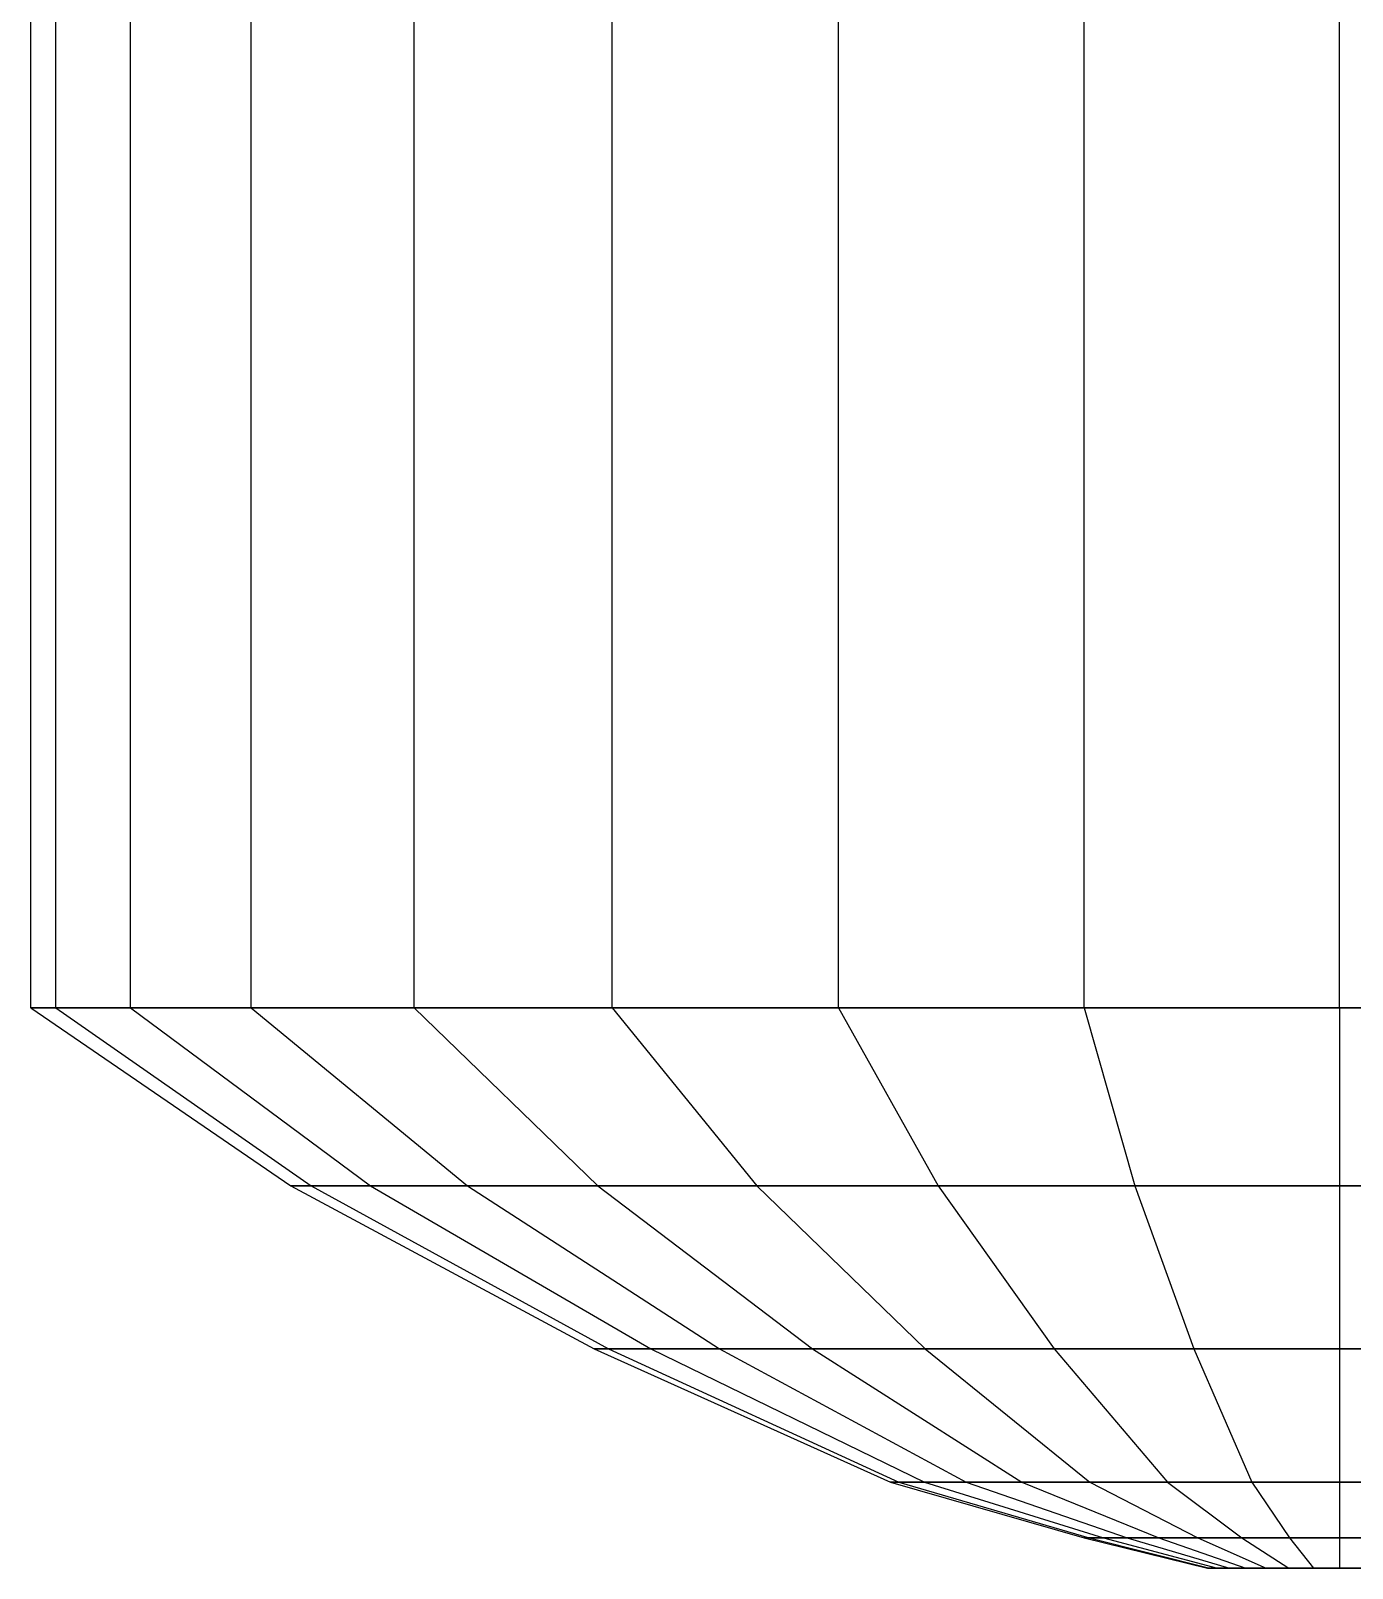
# Model space of a CAD drawing. Extents: x -13.9 to 0.5, y -16.8 to 31.2.
# Drawn here: x -12.9603 to -12.8579, y -13.9599 to -13.8407 of the extents above; entities that cross this region are included whole.
import ezdxf

# ---------------------------------------------------------------- set-up
doc = ezdxf.new("R2010")
doc.units = 0
doc.header["$MEASUREMENT"] = 0
doc.layers.get('0').update_dxf_attribs({"linetype": 'CONTINUOUS'})

msp = doc.modelspace()

# ---------------------------------------------------------------- linework, layer by layer
at = {"extrusion": (1, 0, -1.83697e-16)}
for p, q in [((-12.96033, -13.91648, 6.06541), (-12.96033, -13.48311, 6.06541)), ((-12.96033, -13.91648, 4.45624), (-12.96033, -13.48311, 4.45624)), ((-12.96033, -13.91648, 2.90741), (-12.96033, -13.48311, 2.90741)), ((-12.95839, -13.91648, 6.03037), (-12.95839, -13.48311, 6.03037)), ((-12.95839, -13.91648, 6.10046), (-12.95839, -13.48311, 6.10046)), ((-12.95839, -13.91648, 4.49129), (-12.95839, -13.48311, 4.49129)), ((-12.95839, -13.91648, 4.42119), (-12.95839, -13.48311, 4.42119)), ((-12.95839, -13.91648, 2.94246), (-12.95839, -13.48311, 2.94246)), ((-12.95839, -13.91648, 2.87237), (-12.95839, -13.48311, 2.87237)), ((-12.95261, -13.91648, 5.99667), (-12.95261, -13.48311, 5.99667)), ((-12.95261, -13.91648, 6.13416), (-12.95261, -13.48311, 6.13416)), ((-12.95261, -13.91648, 4.38749), (-12.95261, -13.48311, 4.38749)), ((-12.95261, -13.91648, 4.52499), (-12.95261, -13.48311, 4.52499)), ((-12.95261, -13.91648, 2.97616), (-12.95261, -13.48311, 2.97616)), ((-12.95261, -13.91648, 2.83867), (-12.95261, -13.48311, 2.83867)), ((-12.94324, -13.91648, 5.96561), (-12.94324, -13.48311, 5.96561)), ((-12.94324, -13.91648, 6.16522), (-12.94324, -13.48311, 6.16522)), ((-12.94324, -13.91648, 4.35644), (-12.94324, -13.48311, 4.35644)), ((-12.94324, -13.91648, 4.55605), (-12.94324, -13.48311, 4.55605)), ((-12.94324, -13.91648, 3.00722), (-12.94324, -13.48311, 3.00722)), ((-12.94324, -13.91648, 2.80761), (-12.94324, -13.48311, 2.80761)), ((-12.93063, -13.91648, 5.93839), (-12.93063, -13.48311, 5.93839)), ((-12.93063, -13.91648, 6.19244), (-12.93063, -13.48311, 6.19244)), ((-12.93063, -13.91648, 4.32921), (-12.93063, -13.48311, 4.32921)), ((-12.93063, -13.91648, 4.58327), (-12.93063, -13.48311, 4.58327)), ((-12.93063, -13.91648, 2.78038), (-12.93063, -13.48311, 2.78038)), ((-12.93063, -13.91648, 3.03444), (-12.93063, -13.48311, 3.03444)), ((-12.91526, -13.91648, 5.91604), (-12.91526, -13.48311, 5.91605)), ((-12.91526, -13.91648, 6.21478), (-12.91526, -13.48311, 6.21478)), ((-12.91526, -13.91648, 4.30687), (-12.91526, -13.48311, 4.30687)), ((-12.91526, -13.91648, 4.60561), (-12.91526, -13.48311, 4.60561)), ((-12.91526, -13.91648, 2.75804), (-12.91526, -13.48311, 2.75804)), ((-12.91526, -13.91648, 3.05678), (-12.91526, -13.48311, 3.05678)), ((-12.89772, -13.91648, 5.89944), (-12.89772, -13.48311, 5.89944)), ((-12.89772, -13.91648, 6.23138), (-12.89772, -13.48311, 6.23138)), ((-12.89772, -13.91648, 4.29027), (-12.89772, -13.48311, 4.29027)), ((-12.89772, -13.91648, 4.62221), (-12.89772, -13.48311, 4.62221)), ((-12.89772, -13.91648, 2.74144), (-12.89772, -13.48311, 2.74144)), ((-12.89772, -13.91648, 3.07338), (-12.89772, -13.48311, 3.07338)), ((-12.8787, -13.91648, 6.24161), (-12.8787, -13.48311, 6.24161)), ((-12.8787, -13.91648, 5.88922), (-12.8787, -13.48311, 5.88922)), ((-12.8787, -13.91648, 4.63243), (-12.8787, -13.48311, 4.63243)), ((-12.8787, -13.91648, 4.28005), (-12.8787, -13.48311, 4.28005)), ((-12.8787, -13.91648, 3.08361), (-12.8787, -13.48311, 3.0836)), ((-12.8787, -13.91648, 2.73122), (-12.8787, -13.48311, 2.73122)), ((-12.85891, -13.91648, 6.24506), (-12.85891, -13.48311, 6.24506)), ((-12.85891, -13.91648, 5.88577), (-12.85891, -13.48311, 5.88577)), ((-12.85891, -13.91648, 4.63588), (-12.85891, -13.48311, 4.63588)), ((-12.85891, -13.91648, 4.2766), (-12.85891, -13.48311, 4.2766)), ((-12.85891, -13.91648, 3.08706), (-12.85891, -13.48311, 3.08706)), ((-12.85891, -13.91648, 2.72777), (-12.85891, -13.48311, 2.72777)), ((-12.95839, -13.91648, 6.10046), (-12.96033, -13.91648, 6.06541)), ((-12.96033, -13.91648, 6.06541), (-12.95839, -13.91648, 6.03037)), ((-12.96033, -13.91648, 6.06541), (-12.94018, -13.93027, 6.06541)), ((-12.95839, -13.91648, 4.49129), (-12.96033, -13.91648, 4.45624)), ((-12.96033, -13.91648, 4.45624), (-12.95839, -13.91648, 4.42119)), ((-12.96033, -13.91648, 4.45624), (-12.94018, -13.93027, 4.45624)), ((-12.95839, -13.91648, 2.94246), (-12.96033, -13.91648, 2.90741)), ((-12.96033, -13.91648, 2.90741), (-12.95839, -13.91648, 2.87237)), ((-12.96033, -13.91648, 2.90741), (-12.94018, -13.93027, 2.90741)), ((-12.95261, -13.91648, 6.13416), (-12.95839, -13.91648, 6.10046)), ((-12.95839, -13.91648, 6.03037), (-12.95261, -13.91648, 5.99667)), ((-12.95839, -13.91648, 6.10046), (-12.93861, -13.93027, 6.0935)), ((-12.95839, -13.91648, 6.03037), (-12.93861, -13.93027, 6.03733)), ((-12.95261, -13.91648, 4.52499), (-12.95839, -13.91648, 4.49129)), ((-12.95839, -13.91648, 4.42119), (-12.95261, -13.91648, 4.38749)), ((-12.95839, -13.91648, 4.49129), (-12.93861, -13.93027, 4.48432)), ((-12.95839, -13.91648, 4.42119), (-12.93861, -13.93027, 4.42816)), ((-12.95261, -13.91648, 2.97616), (-12.95839, -13.91648, 2.94246)), ((-12.95839, -13.91648, 2.87237), (-12.95261, -13.91648, 2.83867)), ((-12.95839, -13.91648, 2.94246), (-12.93861, -13.93027, 2.93549)), ((-12.95839, -13.91648, 2.87237), (-12.93861, -13.93027, 2.87933)), ((-12.94324, -13.91648, 6.16522), (-12.95261, -13.91648, 6.13416)), ((-12.95261, -13.91648, 5.99667), (-12.94324, -13.91648, 5.96561)), ((-12.95261, -13.91648, 6.13416), (-12.93399, -13.93027, 6.1205)), ((-12.95261, -13.91648, 5.99667), (-12.93399, -13.93027, 6.01033)), ((-12.94324, -13.91648, 4.55605), (-12.95261, -13.91648, 4.52499)), ((-12.95261, -13.91648, 4.38749), (-12.94324, -13.91648, 4.35644)), ((-12.95261, -13.91648, 4.52499), (-12.93399, -13.93027, 4.51132)), ((-12.95261, -13.91648, 4.38749), (-12.93399, -13.93027, 4.40116)), ((-12.94324, -13.91648, 3.00722), (-12.95261, -13.91648, 2.97616)), ((-12.95261, -13.91648, 2.83867), (-12.94324, -13.91648, 2.80761)), ((-12.95261, -13.91648, 2.97616), (-12.93399, -13.93027, 2.9625)), ((-12.95261, -13.91648, 2.83867), (-12.93399, -13.93027, 2.85233)), ((-12.93063, -13.91648, 6.19244), (-12.94324, -13.91648, 6.16522)), ((-12.94324, -13.91648, 5.96561), (-12.93063, -13.91648, 5.93839)), ((-12.94324, -13.91648, 6.16522), (-12.92648, -13.93027, 6.14538)), ((-12.94324, -13.91648, 5.96561), (-12.92648, -13.93027, 5.98544)), ((-12.93063, -13.91648, 4.58327), (-12.94324, -13.91648, 4.55605)), ((-12.94324, -13.91648, 4.35644), (-12.93063, -13.91648, 4.32921)), ((-12.94324, -13.91648, 4.55605), (-12.92648, -13.93027, 4.53621)), ((-12.94324, -13.91648, 4.35644), (-12.92648, -13.93027, 4.37627)), ((-12.93063, -13.91648, 3.03444), (-12.94324, -13.91648, 3.00722)), ((-12.94324, -13.91648, 2.80761), (-12.93063, -13.91648, 2.78038)), ((-12.94324, -13.91648, 3.00722), (-12.92648, -13.93027, 2.98738)), ((-12.94324, -13.91648, 2.80761), (-12.92648, -13.93027, 2.82744)), ((-12.91526, -13.91648, 6.21478), (-12.93063, -13.91648, 6.19244)), ((-12.93063, -13.91648, 5.93839), (-12.91526, -13.91648, 5.91604)), ((-12.93063, -13.91648, 6.19244), (-12.91637, -13.93027, 6.1672)), ((-12.93063, -13.91648, 5.93839), (-12.91637, -13.93027, 5.96363)), ((-12.91526, -13.91648, 4.60561), (-12.93063, -13.91648, 4.58327)), ((-12.93063, -13.91648, 4.32921), (-12.91526, -13.91648, 4.30687)), ((-12.93063, -13.91648, 4.58327), (-12.91637, -13.93027, 4.55802)), ((-12.93063, -13.91648, 4.32921), (-12.91637, -13.93027, 4.35446)), ((-12.91526, -13.91648, 3.05678), (-12.93063, -13.91648, 3.03444)), ((-12.93063, -13.91648, 2.78038), (-12.91526, -13.91648, 2.75804)), ((-12.93063, -13.91648, 3.03444), (-12.91637, -13.93027, 3.00919)), ((-12.93063, -13.91648, 2.78038), (-12.91637, -13.93027, 2.80563)), ((-12.89772, -13.91648, 6.23138), (-12.91526, -13.91648, 6.21478)), ((-12.91526, -13.91648, 5.91604), (-12.89772, -13.91648, 5.89944)), ((-12.91526, -13.91648, 6.21478), (-12.90406, -13.93027, 6.1851)), ((-12.91526, -13.91648, 5.91604), (-12.90406, -13.93027, 5.94573)), ((-12.89772, -13.91648, 4.62221), (-12.91526, -13.91648, 4.60561)), ((-12.91526, -13.91648, 4.30687), (-12.89772, -13.91648, 4.29027)), ((-12.91526, -13.91648, 4.60561), (-12.90406, -13.93027, 4.57592)), ((-12.91526, -13.91648, 4.30687), (-12.90406, -13.93027, 4.33656)), ((-12.89772, -13.91648, 3.07338), (-12.91526, -13.91648, 3.05678)), ((-12.91526, -13.91648, 2.75804), (-12.89772, -13.91648, 2.74144)), ((-12.91526, -13.91648, 3.05678), (-12.90406, -13.93027, 3.02709)), ((-12.91526, -13.91648, 2.75804), (-12.90406, -13.93027, 2.78773)), ((-12.8787, -13.91648, 6.24161), (-12.89772, -13.91648, 6.23138)), ((-12.89772, -13.91648, 5.89944), (-12.8787, -13.91648, 5.88922)), ((-12.89772, -13.91648, 5.89944), (-12.89001, -13.93027, 5.93243)), ((-12.89772, -13.91648, 6.23138), (-12.89001, -13.93027, 6.1984)), ((-12.8787, -13.91648, 4.63243), (-12.89772, -13.91648, 4.62221)), ((-12.89772, -13.91648, 4.29027), (-12.8787, -13.91648, 4.28005)), ((-12.89772, -13.91648, 4.29027), (-12.89001, -13.93027, 4.32326)), ((-12.89772, -13.91648, 4.62221), (-12.89001, -13.93027, 4.58922)), ((-12.8787, -13.91648, 3.08361), (-12.89772, -13.91648, 3.07338)), ((-12.89772, -13.91648, 2.74144), (-12.8787, -13.91648, 2.73122)), ((-12.89772, -13.91648, 2.74144), (-12.89001, -13.93027, 2.77443)), ((-12.89772, -13.91648, 3.07338), (-12.89001, -13.93027, 3.0404)), ((-12.85891, -13.91648, 6.24506), (-12.8787, -13.91648, 6.24161)), ((-12.8787, -13.91648, 5.88922), (-12.85891, -13.91648, 5.88577)), ((-12.8787, -13.91648, 5.88922), (-12.87476, -13.93027, 5.92424)), ((-12.8787, -13.91648, 6.24161), (-12.87476, -13.93027, 6.20659)), ((-12.85891, -13.91648, 4.63588), (-12.8787, -13.91648, 4.63243)), ((-12.8787, -13.91648, 4.28005), (-12.85891, -13.91648, 4.2766)), ((-12.8787, -13.91648, 4.28005), (-12.87476, -13.93027, 4.31507)), ((-12.8787, -13.91648, 4.63243), (-12.87476, -13.93027, 4.59742)), ((-12.85891, -13.91648, 3.08706), (-12.8787, -13.91648, 3.08361)), ((-12.8787, -13.91648, 2.73122), (-12.85891, -13.91648, 2.72777)), ((-12.8787, -13.91648, 2.73122), (-12.87476, -13.93027, 2.76624)), ((-12.8787, -13.91648, 3.08361), (-12.87476, -13.93027, 3.04859)), ((-12.83912, -13.91648, 6.24161), (-12.85891, -13.91648, 6.24506)), ((-12.85891, -13.91648, 5.88577), (-12.83912, -13.91648, 5.88922)), ((-12.85891, -13.91648, 5.88577), (-12.85891, -13.93027, 5.92147)), ((-12.85891, -13.91648, 6.24506), (-12.85891, -13.93027, 6.20935)), ((-12.83912, -13.91648, 4.63243), (-12.85891, -13.91648, 4.63588)), ((-12.85891, -13.91648, 4.2766), (-12.83912, -13.91648, 4.28005)), ((-12.85891, -13.91648, 4.2766), (-12.85891, -13.93027, 4.3123)), ((-12.85891, -13.91648, 4.63588), (-12.85891, -13.93027, 4.60018)), ((-12.83912, -13.91648, 3.0836), (-12.85891, -13.91648, 3.08706)), ((-12.85891, -13.91648, 2.72777), (-12.83912, -13.91648, 2.73122)), ((-12.85891, -13.91648, 2.72777), (-12.85891, -13.93027, 2.76347)), ((-12.85891, -13.91648, 3.08706), (-12.85891, -13.93027, 3.05135)), ((-12.93861, -13.93027, 6.0935), (-12.94018, -13.93027, 6.06541)), ((-12.94018, -13.93027, 6.06541), (-12.93861, -13.93027, 6.03733)), ((-12.94018, -13.93027, 6.06541), (-12.91667, -13.94291, 6.06541)), ((-12.93861, -13.93027, 4.48432), (-12.94018, -13.93027, 4.45624)), ((-12.94018, -13.93027, 4.45624), (-12.93861, -13.93027, 4.42816)), ((-12.94018, -13.93027, 4.45624), (-12.91667, -13.94291, 4.45624)), ((-12.93861, -13.93027, 2.93549), (-12.94018, -13.93027, 2.90741)), ((-12.94018, -13.93027, 2.90741), (-12.93861, -13.93027, 2.87933)), ((-12.94018, -13.93027, 2.90741), (-12.91667, -13.94291, 2.90741)), ((-12.93399, -13.93027, 6.1205), (-12.93861, -13.93027, 6.0935)), ((-12.93861, -13.93027, 6.03733), (-12.93399, -13.93027, 6.01033)), ((-12.93861, -13.93027, 6.03733), (-12.91556, -13.94291, 6.04545)), ((-12.93861, -13.93027, 6.0935), (-12.91556, -13.94291, 6.08537)), ((-12.93399, -13.93027, 4.51132), (-12.93861, -13.93027, 4.48432)), ((-12.93861, -13.93027, 4.42816), (-12.93399, -13.93027, 4.40116)), ((-12.93861, -13.93027, 4.42816), (-12.91556, -13.94291, 4.43628)), ((-12.93861, -13.93027, 4.48432), (-12.91556, -13.94291, 4.4762)), ((-12.93399, -13.93027, 2.9625), (-12.93861, -13.93027, 2.93549)), ((-12.93861, -13.93027, 2.87933), (-12.93399, -13.93027, 2.85233)), ((-12.93861, -13.93027, 2.87933), (-12.91556, -13.94291, 2.88745)), ((-12.93861, -13.93027, 2.93549), (-12.91556, -13.94291, 2.92737)), ((-12.92648, -13.93027, 6.14538), (-12.93399, -13.93027, 6.1205)), ((-12.93399, -13.93027, 6.01033), (-12.92648, -13.93027, 5.98544)), ((-12.93399, -13.93027, 6.01033), (-12.91228, -13.94291, 6.02626)), ((-12.93399, -13.93027, 6.1205), (-12.91228, -13.94291, 6.10457)), ((-12.92648, -13.93027, 4.53621), (-12.93399, -13.93027, 4.51132)), ((-12.93399, -13.93027, 4.40116), (-12.92648, -13.93027, 4.37627)), ((-12.93399, -13.93027, 4.40116), (-12.91228, -13.94291, 4.41709)), ((-12.93399, -13.93027, 4.51132), (-12.91228, -13.94291, 4.49539)), ((-12.92648, -13.93027, 2.98738), (-12.93399, -13.93027, 2.9625)), ((-12.93399, -13.93027, 2.85233), (-12.92648, -13.93027, 2.82744)), ((-12.93399, -13.93027, 2.85233), (-12.91228, -13.94291, 2.86826)), ((-12.93399, -13.93027, 2.9625), (-12.91228, -13.94291, 2.94657)), ((-12.91637, -13.93027, 6.1672), (-12.92648, -13.93027, 6.14538)), ((-12.92648, -13.93027, 5.98544), (-12.91637, -13.93027, 5.96363)), ((-12.92648, -13.93027, 5.98544), (-12.90694, -13.94291, 6.00857)), ((-12.92648, -13.93027, 6.14538), (-12.90694, -13.94291, 6.12226)), ((-12.91637, -13.93027, 4.55802), (-12.92648, -13.93027, 4.53621)), ((-12.92648, -13.93027, 4.37627), (-12.91637, -13.93027, 4.35446)), ((-12.92648, -13.93027, 4.37627), (-12.90694, -13.94291, 4.3994)), ((-12.92648, -13.93027, 4.53621), (-12.90694, -13.94291, 4.51308)), ((-12.91637, -13.93027, 3.00919), (-12.92648, -13.93027, 2.98738)), ((-12.92648, -13.93027, 2.82744), (-12.91637, -13.93027, 2.80563)), ((-12.92648, -13.93027, 2.82744), (-12.90694, -13.94291, 2.85057)), ((-12.92648, -13.93027, 2.98738), (-12.90694, -13.94291, 2.96425)), ((-12.90406, -13.93027, 6.1851), (-12.91637, -13.93027, 6.1672)), ((-12.91637, -13.93027, 5.96363), (-12.90406, -13.93027, 5.94573)), ((-12.91637, -13.93027, 5.96363), (-12.89975, -13.94291, 5.99307)), ((-12.91637, -13.93027, 6.1672), (-12.89975, -13.94291, 6.13776)), ((-12.90406, -13.93027, 4.57592), (-12.91637, -13.93027, 4.55802)), ((-12.91637, -13.93027, 4.35446), (-12.90406, -13.93027, 4.33656)), ((-12.91637, -13.93027, 4.35446), (-12.89975, -13.94291, 4.38389)), ((-12.91637, -13.93027, 4.55802), (-12.89975, -13.94291, 4.52859)), ((-12.90406, -13.93027, 3.02709), (-12.91637, -13.93027, 3.00919)), ((-12.91637, -13.93027, 2.80563), (-12.90406, -13.93027, 2.78773)), ((-12.91637, -13.93027, 2.80563), (-12.89975, -13.94291, 2.83507)), ((-12.91637, -13.93027, 3.00919), (-12.89975, -13.94291, 2.97976)), ((-12.89001, -13.93027, 6.1984), (-12.90406, -13.93027, 6.1851)), ((-12.90406, -13.93027, 5.94573), (-12.89001, -13.93027, 5.93243)), ((-12.90406, -13.93027, 5.94573), (-12.891, -13.94291, 5.98034)), ((-12.90406, -13.93027, 6.1851), (-12.891, -13.94291, 6.15048)), ((-12.89001, -13.93027, 4.58922), (-12.90406, -13.93027, 4.57592)), ((-12.90406, -13.93027, 4.33656), (-12.89001, -13.93027, 4.32326)), ((-12.90406, -13.93027, 4.33656), (-12.891, -13.94291, 4.37117)), ((-12.90406, -13.93027, 4.57592), (-12.891, -13.94291, 4.54131)), ((-12.89001, -13.93027, 3.0404), (-12.90406, -13.93027, 3.02709)), ((-12.90406, -13.93027, 2.78773), (-12.89001, -13.93027, 2.77443)), ((-12.90406, -13.93027, 2.78773), (-12.891, -13.94291, 2.82234)), ((-12.90406, -13.93027, 3.02709), (-12.891, -13.94291, 2.99248)), ((-12.87476, -13.93027, 6.20659), (-12.89001, -13.93027, 6.1984)), ((-12.89001, -13.93027, 5.93243), (-12.87476, -13.93027, 5.92424)), ((-12.89001, -13.93027, 5.93243), (-12.88101, -13.94291, 5.97089)), ((-12.89001, -13.93027, 6.1984), (-12.88101, -13.94291, 6.15994)), ((-12.87476, -13.93027, 4.59742), (-12.89001, -13.93027, 4.58922)), ((-12.89001, -13.93027, 4.32326), (-12.87476, -13.93027, 4.31507)), ((-12.89001, -13.93027, 4.32326), (-12.88101, -13.94291, 4.36172)), ((-12.89001, -13.93027, 4.58922), (-12.88101, -13.94291, 4.55077)), ((-12.87476, -13.93027, 3.04859), (-12.89001, -13.93027, 3.0404)), ((-12.89001, -13.93027, 2.77443), (-12.87476, -13.93027, 2.76624)), ((-12.89001, -13.93027, 2.77443), (-12.88101, -13.94291, 2.81289)), ((-12.89001, -13.93027, 3.0404), (-12.88101, -13.94291, 3.00194)), ((-12.85891, -13.93027, 6.20935), (-12.87476, -13.93027, 6.20659)), ((-12.87476, -13.93027, 5.92424), (-12.85891, -13.93027, 5.92147)), ((-12.87476, -13.93027, 6.20659), (-12.87018, -13.94291, 6.16576)), ((-12.87476, -13.93027, 5.92424), (-12.87018, -13.94291, 5.96507)), ((-12.85891, -13.93027, 4.60018), (-12.87476, -13.93027, 4.59742)), ((-12.87476, -13.93027, 4.31507), (-12.85891, -13.93027, 4.3123)), ((-12.87476, -13.93027, 4.59742), (-12.87018, -13.94291, 4.55659)), ((-12.87476, -13.93027, 4.31507), (-12.87018, -13.94291, 4.35589)), ((-12.85891, -13.93027, 3.05135), (-12.87476, -13.93027, 3.04859)), ((-12.87476, -13.93027, 2.76624), (-12.85891, -13.93027, 2.76347)), ((-12.87476, -13.93027, 3.04859), (-12.87018, -13.94291, 3.00776)), ((-12.87476, -13.93027, 2.76624), (-12.87018, -13.94291, 2.80707)), ((-12.84305, -13.93027, 6.20659), (-12.85891, -13.93027, 6.20935)), ((-12.85891, -13.93027, 5.92147), (-12.84305, -13.93027, 5.92424)), ((-12.85891, -13.93027, 6.20935), (-12.85891, -13.94291, 6.16773)), ((-12.85891, -13.93027, 5.92147), (-12.85891, -13.94291, 5.9631)), ((-12.84305, -13.93027, 4.59742), (-12.85891, -13.93027, 4.60018)), ((-12.85891, -13.93027, 4.3123), (-12.84305, -13.93027, 4.31507)), ((-12.85891, -13.93027, 4.60018), (-12.85891, -13.94291, 4.55855)), ((-12.85891, -13.93027, 4.3123), (-12.85891, -13.94291, 4.35393)), ((-12.84305, -13.93027, 3.04859), (-12.85891, -13.93027, 3.05135)), ((-12.85891, -13.93027, 2.76347), (-12.84305, -13.93027, 2.76624)), ((-12.85891, -13.93027, 3.05135), (-12.85891, -13.94291, 3.00973)), ((-12.85891, -13.93027, 2.76347), (-12.85891, -13.94291, 2.8051)), ((-12.91556, -13.94291, 6.08537), (-12.91667, -13.94291, 6.06541)), ((-12.91667, -13.94291, 6.06541), (-12.91556, -13.94291, 6.04545)), ((-12.91667, -13.94291, 6.06541), (-12.89371, -13.95325, 6.06541)), ((-12.91556, -13.94291, 4.4762), (-12.91667, -13.94291, 4.45624)), ((-12.91667, -13.94291, 4.45624), (-12.91556, -13.94291, 4.43628)), ((-12.91667, -13.94291, 4.45624), (-12.89371, -13.95325, 4.45624)), ((-12.91556, -13.94291, 2.92737), (-12.91667, -13.94291, 2.90741)), ((-12.91667, -13.94291, 2.90741), (-12.91556, -13.94291, 2.88745)), ((-12.91667, -13.94291, 2.90741), (-12.89371, -13.95325, 2.90741)), ((-12.91228, -13.94291, 6.10457), (-12.91556, -13.94291, 6.08537)), ((-12.91556, -13.94291, 6.04545), (-12.91228, -13.94291, 6.02626)), ((-12.91556, -13.94291, 6.08537), (-12.89304, -13.95325, 6.07744)), ((-12.91556, -13.94291, 6.04545), (-12.89304, -13.95325, 6.05339)), ((-12.91228, -13.94291, 4.49539), (-12.91556, -13.94291, 4.4762)), ((-12.91556, -13.94291, 4.43628), (-12.91228, -13.94291, 4.41709)), ((-12.91556, -13.94291, 4.4762), (-12.89304, -13.95325, 4.46827)), ((-12.91556, -13.94291, 4.43628), (-12.89304, -13.95325, 4.44422)), ((-12.91228, -13.94291, 2.94657), (-12.91556, -13.94291, 2.92737)), ((-12.91556, -13.94291, 2.88745), (-12.91228, -13.94291, 2.86826)), ((-12.91556, -13.94291, 2.92737), (-12.89304, -13.95325, 2.91944)), ((-12.91556, -13.94291, 2.88745), (-12.89304, -13.95325, 2.89539)), ((-12.90694, -13.94291, 6.12226), (-12.91228, -13.94291, 6.10457)), ((-12.91228, -13.94291, 6.02626), (-12.90694, -13.94291, 6.00857)), ((-12.91228, -13.94291, 6.10457), (-12.89106, -13.95325, 6.089)), ((-12.91228, -13.94291, 6.02626), (-12.89106, -13.95325, 6.04183)), ((-12.90694, -13.94291, 4.51308), (-12.91228, -13.94291, 4.49539)), ((-12.91228, -13.94291, 4.41709), (-12.90694, -13.94291, 4.3994)), ((-12.91228, -13.94291, 4.49539), (-12.89106, -13.95325, 4.47983)), ((-12.91228, -13.94291, 4.41709), (-12.89106, -13.95325, 4.43265)), ((-12.90694, -13.94291, 2.96425), (-12.91228, -13.94291, 2.94657)), ((-12.91228, -13.94291, 2.86826), (-12.90694, -13.94291, 2.85057)), ((-12.91228, -13.94291, 2.94657), (-12.89106, -13.95325, 2.931)), ((-12.91228, -13.94291, 2.86826), (-12.89106, -13.95325, 2.88383)), ((-12.89975, -13.94291, 6.13776), (-12.90694, -13.94291, 6.12226)), ((-12.90694, -13.94291, 6.00857), (-12.89975, -13.94291, 5.99307)), ((-12.90694, -13.94291, 6.12226), (-12.88784, -13.95325, 6.09966)), ((-12.90694, -13.94291, 6.00857), (-12.88784, -13.95325, 6.03117)), ((-12.89975, -13.94291, 4.52859), (-12.90694, -13.94291, 4.51308)), ((-12.90694, -13.94291, 4.3994), (-12.89975, -13.94291, 4.38389)), ((-12.90694, -13.94291, 4.51308), (-12.88784, -13.95325, 4.49048)), ((-12.90694, -13.94291, 4.3994), (-12.88784, -13.95325, 4.422)), ((-12.89975, -13.94291, 2.97976), (-12.90694, -13.94291, 2.96425)), ((-12.90694, -13.94291, 2.85057), (-12.89975, -13.94291, 2.83507)), ((-12.90694, -13.94291, 2.96425), (-12.88784, -13.95325, 2.94166)), ((-12.90694, -13.94291, 2.85057), (-12.88784, -13.95325, 2.87317)), ((-12.891, -13.94291, 6.15048), (-12.89975, -13.94291, 6.13776)), ((-12.89975, -13.94291, 5.99307), (-12.891, -13.94291, 5.98034)), ((-12.89975, -13.94291, 5.99307), (-12.88352, -13.95325, 6.02183)), ((-12.89975, -13.94291, 6.13776), (-12.88352, -13.95325, 6.109)), ((-12.891, -13.94291, 4.54131), (-12.89975, -13.94291, 4.52859)), ((-12.89975, -13.94291, 4.38389), (-12.891, -13.94291, 4.37117)), ((-12.89975, -13.94291, 4.38389), (-12.88352, -13.95325, 4.41266)), ((-12.89975, -13.94291, 4.52859), (-12.88352, -13.95325, 4.49982)), ((-12.891, -13.94291, 2.99248), (-12.89975, -13.94291, 2.97976)), ((-12.89975, -13.94291, 2.83507), (-12.891, -13.94291, 2.82234)), ((-12.89975, -13.94291, 2.83507), (-12.88352, -13.95325, 2.86383)), ((-12.89975, -13.94291, 2.97976), (-12.88352, -13.95325, 2.951)), ((-12.88101, -13.94291, 6.15994), (-12.891, -13.94291, 6.15048)), ((-12.891, -13.94291, 5.98034), (-12.88101, -13.94291, 5.97089)), ((-12.891, -13.94291, 5.98034), (-12.87824, -13.95325, 6.01416)), ((-12.891, -13.94291, 6.15048), (-12.87824, -13.95325, 6.11666)), ((-12.88101, -13.94291, 4.55077), (-12.891, -13.94291, 4.54131)), ((-12.891, -13.94291, 4.37117), (-12.88101, -13.94291, 4.36172)), ((-12.891, -13.94291, 4.37117), (-12.87824, -13.95325, 4.40499)), ((-12.891, -13.94291, 4.54131), (-12.87824, -13.95325, 4.50749)), ((-12.88101, -13.94291, 3.00194), (-12.891, -13.94291, 2.99248)), ((-12.891, -13.94291, 2.82234), (-12.88101, -13.94291, 2.81289)), ((-12.891, -13.94291, 2.82234), (-12.87824, -13.95325, 2.85616)), ((-12.891, -13.94291, 2.99248), (-12.87824, -13.95325, 2.95866)), ((-12.87018, -13.94291, 6.16576), (-12.88101, -13.94291, 6.15994)), ((-12.88101, -13.94291, 5.97089), (-12.87018, -13.94291, 5.96507)), ((-12.88101, -13.94291, 5.97089), (-12.87223, -13.95325, 6.00847)), ((-12.88101, -13.94291, 6.15994), (-12.87223, -13.95325, 6.12236)), ((-12.87018, -13.94291, 4.55659), (-12.88101, -13.94291, 4.55077)), ((-12.88101, -13.94291, 4.36172), (-12.87018, -13.94291, 4.35589)), ((-12.88101, -13.94291, 4.36172), (-12.87223, -13.95325, 4.3993)), ((-12.88101, -13.94291, 4.55077), (-12.87223, -13.95325, 4.51319)), ((-12.87018, -13.94291, 3.00776), (-12.88101, -13.94291, 3.00194)), ((-12.88101, -13.94291, 2.81289), (-12.87018, -13.94291, 2.80707)), ((-12.88101, -13.94291, 2.81289), (-12.87223, -13.95325, 2.85047)), ((-12.88101, -13.94291, 3.00194), (-12.87223, -13.95325, 2.96436)), ((-12.85891, -13.94291, 6.16773), (-12.87018, -13.94291, 6.16576)), ((-12.87018, -13.94291, 5.96507), (-12.85891, -13.94291, 5.9631)), ((-12.87018, -13.94291, 6.16576), (-12.8657, -13.95325, 6.12587)), ((-12.87018, -13.94291, 5.96507), (-12.8657, -13.95325, 6.00496)), ((-12.85891, -13.94291, 4.55855), (-12.87018, -13.94291, 4.55659)), ((-12.87018, -13.94291, 4.35589), (-12.85891, -13.94291, 4.35393)), ((-12.87018, -13.94291, 4.55659), (-12.8657, -13.95325, 4.51669)), ((-12.87018, -13.94291, 4.35589), (-12.8657, -13.95325, 4.39579)), ((-12.85891, -13.94291, 3.00973), (-12.87018, -13.94291, 3.00776)), ((-12.87018, -13.94291, 2.80707), (-12.85891, -13.94291, 2.8051)), ((-12.87018, -13.94291, 3.00776), (-12.8657, -13.95325, 2.96787)), ((-12.87018, -13.94291, 2.80707), (-12.8657, -13.95325, 2.84696)), ((-12.84764, -13.94291, 6.16576), (-12.85891, -13.94291, 6.16773)), ((-12.85891, -13.94291, 5.9631), (-12.84764, -13.94291, 5.96507)), ((-12.85891, -13.94291, 6.16773), (-12.85891, -13.95325, 6.12705)), ((-12.85891, -13.94291, 5.9631), (-12.85891, -13.95325, 6.00378)), ((-12.84764, -13.94291, 4.55659), (-12.85891, -13.94291, 4.55855)), ((-12.85891, -13.94291, 4.35393), (-12.84764, -13.94291, 4.35589)), ((-12.85891, -13.94291, 4.55855), (-12.85891, -13.95325, 4.51788)), ((-12.85891, -13.94291, 4.35393), (-12.85891, -13.95325, 4.3946)), ((-12.84764, -13.94291, 3.00776), (-12.85891, -13.94291, 3.00973)), ((-12.85891, -13.94291, 2.8051), (-12.84764, -13.94291, 2.80707)), ((-12.85891, -13.94291, 3.00973), (-12.85891, -13.95325, 2.96905)), ((-12.85891, -13.94291, 2.8051), (-12.85891, -13.95325, 2.84578)), ((-12.89304, -13.95325, 6.07744), (-12.89371, -13.95325, 6.06541)), ((-12.89371, -13.95325, 6.06541), (-12.89304, -13.95325, 6.05339)), ((-12.89371, -13.95325, 6.06541), (-12.87868, -13.95757, 6.06541)), ((-12.89304, -13.95325, 4.46827), (-12.89371, -13.95325, 4.45624)), ((-12.89371, -13.95325, 4.45624), (-12.89304, -13.95325, 4.44422)), ((-12.89371, -13.95325, 4.45624), (-12.87868, -13.95757, 4.45624)), ((-12.89304, -13.95325, 2.91944), (-12.89371, -13.95325, 2.90741)), ((-12.89371, -13.95325, 2.90741), (-12.89304, -13.95325, 2.89539)), ((-12.89371, -13.95325, 2.90741), (-12.87868, -13.95757, 2.90741)), ((-12.89106, -13.95325, 6.089), (-12.89304, -13.95325, 6.07744)), ((-12.89304, -13.95325, 6.05339), (-12.89106, -13.95325, 6.04183)), ((-12.89304, -13.95325, 6.07744), (-12.8783, -13.95757, 6.07225)), ((-12.89304, -13.95325, 6.05339), (-12.8783, -13.95757, 6.05858)), ((-12.89106, -13.95325, 4.47983), (-12.89304, -13.95325, 4.46827)), ((-12.89304, -13.95325, 4.44422), (-12.89106, -13.95325, 4.43265)), ((-12.89304, -13.95325, 4.46827), (-12.8783, -13.95757, 4.46307)), ((-12.89304, -13.95325, 4.44422), (-12.8783, -13.95757, 4.44941)), ((-12.89106, -13.95325, 2.931), (-12.89304, -13.95325, 2.91944)), ((-12.89304, -13.95325, 2.89539), (-12.89106, -13.95325, 2.88383)), ((-12.89304, -13.95325, 2.91944), (-12.8783, -13.95757, 2.91424)), ((-12.89304, -13.95325, 2.89539), (-12.8783, -13.95757, 2.90058)), ((-12.88784, -13.95325, 6.09966), (-12.89106, -13.95325, 6.089)), ((-12.89106, -13.95325, 6.04183), (-12.88784, -13.95325, 6.03117)), ((-12.89106, -13.95325, 6.089), (-12.87718, -13.95757, 6.07882)), ((-12.89106, -13.95325, 6.04183), (-12.87718, -13.95757, 6.05201)), ((-12.88784, -13.95325, 4.49048), (-12.89106, -13.95325, 4.47983)), ((-12.89106, -13.95325, 4.43265), (-12.88784, -13.95325, 4.422)), ((-12.89106, -13.95325, 4.47983), (-12.87718, -13.95757, 4.46964)), ((-12.89106, -13.95325, 4.43265), (-12.87718, -13.95757, 4.44284)), ((-12.88784, -13.95325, 2.94166), (-12.89106, -13.95325, 2.931)), ((-12.89106, -13.95325, 2.88383), (-12.88784, -13.95325, 2.87317)), ((-12.89106, -13.95325, 2.931), (-12.87718, -13.95757, 2.92081)), ((-12.89106, -13.95325, 2.88383), (-12.87718, -13.95757, 2.89401)), ((-12.88352, -13.95325, 6.109), (-12.88784, -13.95325, 6.09966)), ((-12.88784, -13.95325, 6.03117), (-12.88352, -13.95325, 6.02183)), ((-12.88784, -13.95325, 6.09966), (-12.87535, -13.95757, 6.08487)), ((-12.88784, -13.95325, 6.03117), (-12.87535, -13.95757, 6.04596)), ((-12.88352, -13.95325, 4.49982), (-12.88784, -13.95325, 4.49048)), ((-12.88784, -13.95325, 4.422), (-12.88352, -13.95325, 4.41266)), ((-12.88784, -13.95325, 4.49048), (-12.87535, -13.95757, 4.4757)), ((-12.88784, -13.95325, 4.422), (-12.87535, -13.95757, 4.43679)), ((-12.88352, -13.95325, 2.951), (-12.88784, -13.95325, 2.94166)), ((-12.88784, -13.95325, 2.87317), (-12.88352, -13.95325, 2.86383)), ((-12.88784, -13.95325, 2.94166), (-12.87535, -13.95757, 2.92687)), ((-12.88784, -13.95325, 2.87317), (-12.87535, -13.95757, 2.88796)), ((-12.87824, -13.95325, 6.11666), (-12.88352, -13.95325, 6.109)), ((-12.88352, -13.95325, 6.02183), (-12.87824, -13.95325, 6.01416)), ((-12.88352, -13.95325, 6.109), (-12.87289, -13.95757, 6.09018)), ((-12.88352, -13.95325, 6.02183), (-12.87289, -13.95757, 6.04065)), ((-12.87824, -13.95325, 4.50749), (-12.88352, -13.95325, 4.49982)), ((-12.88352, -13.95325, 4.41266), (-12.87824, -13.95325, 4.40499)), ((-12.88352, -13.95325, 4.49982), (-12.87289, -13.95757, 4.481)), ((-12.88352, -13.95325, 4.41266), (-12.87289, -13.95757, 4.43148)), ((-12.87824, -13.95325, 2.95866), (-12.88352, -13.95325, 2.951)), ((-12.88352, -13.95325, 2.86383), (-12.87824, -13.95325, 2.85616)), ((-12.88352, -13.95325, 2.951), (-12.87289, -13.95757, 2.93218)), ((-12.88352, -13.95325, 2.86383), (-12.87289, -13.95757, 2.88265)), ((-12.87223, -13.95325, 6.12236), (-12.87824, -13.95325, 6.11666)), ((-12.87824, -13.95325, 6.01416), (-12.87223, -13.95325, 6.00847)), ((-12.87824, -13.95325, 6.11666), (-12.86989, -13.95757, 6.09453)), ((-12.87824, -13.95325, 6.01416), (-12.86989, -13.95757, 6.0363)), ((-12.87223, -13.95325, 4.51319), (-12.87824, -13.95325, 4.50749)), ((-12.87824, -13.95325, 4.40499), (-12.87223, -13.95325, 4.3993)), ((-12.87824, -13.95325, 4.50749), (-12.86989, -13.95757, 4.48536)), ((-12.87824, -13.95325, 4.40499), (-12.86989, -13.95757, 4.42712)), ((-12.87223, -13.95325, 2.96436), (-12.87824, -13.95325, 2.95866)), ((-12.87824, -13.95325, 2.85616), (-12.87223, -13.95325, 2.85047)), ((-12.87824, -13.95325, 2.95866), (-12.86989, -13.95757, 2.93653)), ((-12.87824, -13.95325, 2.85616), (-12.86989, -13.95757, 2.87829)), ((-12.8657, -13.95325, 6.12587), (-12.87223, -13.95325, 6.12236)), ((-12.87223, -13.95325, 6.00847), (-12.8657, -13.95325, 6.00496)), ((-12.87223, -13.95325, 6.12236), (-12.86648, -13.95757, 6.09777)), ((-12.87223, -13.95325, 6.00847), (-12.86648, -13.95757, 6.03306)), ((-12.8657, -13.95325, 4.51669), (-12.87223, -13.95325, 4.51319)), ((-12.87223, -13.95325, 4.3993), (-12.8657, -13.95325, 4.39579)), ((-12.87223, -13.95325, 4.51319), (-12.86648, -13.95757, 4.48859)), ((-12.87223, -13.95325, 4.3993), (-12.86648, -13.95757, 4.42389)), ((-12.8657, -13.95325, 2.96787), (-12.87223, -13.95325, 2.96436)), ((-12.87223, -13.95325, 2.85047), (-12.8657, -13.95325, 2.84696)), ((-12.87223, -13.95325, 2.96436), (-12.86648, -13.95757, 2.93977)), ((-12.87223, -13.95325, 2.85047), (-12.86648, -13.95757, 2.87506)), ((-12.85891, -13.95325, 6.12705), (-12.8657, -13.95325, 6.12587)), ((-12.8657, -13.95325, 6.00496), (-12.85891, -13.95325, 6.00378)), ((-12.8657, -13.95325, 6.00496), (-12.86277, -13.95757, 6.03107)), ((-12.8657, -13.95325, 6.12587), (-12.86277, -13.95757, 6.09976)), ((-12.85891, -13.95325, 4.51788), (-12.8657, -13.95325, 4.51669)), ((-12.8657, -13.95325, 4.39579), (-12.85891, -13.95325, 4.3946)), ((-12.8657, -13.95325, 4.39579), (-12.86277, -13.95757, 4.42189)), ((-12.8657, -13.95325, 4.51669), (-12.86277, -13.95757, 4.49059)), ((-12.85891, -13.95325, 2.96905), (-12.8657, -13.95325, 2.96787)), ((-12.8657, -13.95325, 2.84696), (-12.85891, -13.95325, 2.84578)), ((-12.8657, -13.95325, 2.84696), (-12.86277, -13.95757, 2.87307)), ((-12.8657, -13.95325, 2.96787), (-12.86277, -13.95757, 2.94176)), ((-12.85212, -13.95325, 6.12587), (-12.85891, -13.95325, 6.12705)), ((-12.85891, -13.95325, 6.00378), (-12.85212, -13.95325, 6.00496)), ((-12.85891, -13.95325, 6.00378), (-12.85891, -13.95757, 6.03039)), ((-12.85891, -13.95325, 6.12705), (-12.85891, -13.95757, 6.10043)), ((-12.85212, -13.95325, 4.51669), (-12.85891, -13.95325, 4.51788)), ((-12.85891, -13.95325, 4.3946), (-12.85212, -13.95325, 4.39579)), ((-12.85891, -13.95325, 4.3946), (-12.85891, -13.95757, 4.42122)), ((-12.85891, -13.95325, 4.51788), (-12.85891, -13.95757, 4.49126)), ((-12.85212, -13.95325, 2.96787), (-12.85891, -13.95325, 2.96905)), ((-12.85891, -13.95325, 2.84578), (-12.85212, -13.95325, 2.84696)), ((-12.85891, -13.95325, 2.84578), (-12.85891, -13.95757, 2.87239)), ((-12.85891, -13.95325, 2.96905), (-12.85891, -13.95757, 2.94243)), ((-12.8783, -13.95757, 6.07225), (-12.87868, -13.95757, 6.06541)), ((-12.87868, -13.95757, 6.06541), (-12.8783, -13.95757, 6.05858)), ((-12.87868, -13.95757, 6.06541), (-12.86914, -13.95992, 6.06541)), ((-12.8783, -13.95757, 4.46307), (-12.87868, -13.95757, 4.45624)), ((-12.87868, -13.95757, 4.45624), (-12.8783, -13.95757, 4.44941)), ((-12.87868, -13.95757, 4.45624), (-12.86914, -13.95992, 4.45624)), ((-12.8783, -13.95757, 2.91424), (-12.87868, -13.95757, 2.90741)), ((-12.87868, -13.95757, 2.90741), (-12.8783, -13.95757, 2.90058)), ((-12.87868, -13.95757, 2.90741), (-12.86914, -13.95992, 2.90741)), ((-12.87718, -13.95757, 6.07882), (-12.8783, -13.95757, 6.07225)), ((-12.8783, -13.95757, 6.05858), (-12.87718, -13.95757, 6.05201)), ((-12.8783, -13.95757, 6.07225), (-12.86895, -13.95992, 6.06895)), ((-12.8783, -13.95757, 6.05858), (-12.86895, -13.95992, 6.06188)), ((-12.87718, -13.95757, 4.46964), (-12.8783, -13.95757, 4.46307)), ((-12.8783, -13.95757, 4.44941), (-12.87718, -13.95757, 4.44284)), ((-12.8783, -13.95757, 4.46307), (-12.86895, -13.95992, 4.45978)), ((-12.8783, -13.95757, 4.44941), (-12.86895, -13.95992, 4.4527)), ((-12.87718, -13.95757, 2.92081), (-12.8783, -13.95757, 2.91424)), ((-12.8783, -13.95757, 2.90058), (-12.87718, -13.95757, 2.89401)), ((-12.8783, -13.95757, 2.91424), (-12.86895, -13.95992, 2.91095)), ((-12.8783, -13.95757, 2.90058), (-12.86895, -13.95992, 2.90388)), ((-12.87535, -13.95757, 6.08487), (-12.87718, -13.95757, 6.07882)), ((-12.87718, -13.95757, 6.05201), (-12.87535, -13.95757, 6.04596)), ((-12.87718, -13.95757, 6.07882), (-12.86836, -13.95992, 6.07235)), ((-12.87718, -13.95757, 6.05201), (-12.86836, -13.95992, 6.05848)), ((-12.87535, -13.95757, 4.4757), (-12.87718, -13.95757, 4.46964)), ((-12.87718, -13.95757, 4.44284), (-12.87535, -13.95757, 4.43679)), ((-12.87718, -13.95757, 4.46964), (-12.86836, -13.95992, 4.46318)), ((-12.87718, -13.95757, 4.44284), (-12.86836, -13.95992, 4.4493)), ((-12.87535, -13.95757, 2.92687), (-12.87718, -13.95757, 2.92081)), ((-12.87718, -13.95757, 2.89401), (-12.87535, -13.95757, 2.88796)), ((-12.87718, -13.95757, 2.92081), (-12.86836, -13.95992, 2.91435)), ((-12.87718, -13.95757, 2.89401), (-12.86836, -13.95992, 2.90048)), ((-12.87289, -13.95757, 6.09018), (-12.87535, -13.95757, 6.08487)), ((-12.87535, -13.95757, 6.04596), (-12.87289, -13.95757, 6.04065)), ((-12.87535, -13.95757, 6.08487), (-12.86742, -13.95992, 6.07548)), ((-12.87535, -13.95757, 6.04596), (-12.86742, -13.95992, 6.05534)), ((-12.87289, -13.95757, 4.481), (-12.87535, -13.95757, 4.4757)), ((-12.87535, -13.95757, 4.43679), (-12.87289, -13.95757, 4.43148)), ((-12.87535, -13.95757, 4.4757), (-12.86742, -13.95992, 4.46631)), ((-12.87535, -13.95757, 4.43679), (-12.86742, -13.95992, 4.44617)), ((-12.87289, -13.95757, 2.93218), (-12.87535, -13.95757, 2.92687)), ((-12.87535, -13.95757, 2.88796), (-12.87289, -13.95757, 2.88265)), ((-12.87535, -13.95757, 2.92687), (-12.86742, -13.95992, 2.91748)), ((-12.87535, -13.95757, 2.88796), (-12.86742, -13.95992, 2.89734)), ((-12.86989, -13.95757, 6.09453), (-12.87289, -13.95757, 6.09018)), ((-12.87289, -13.95757, 6.04065), (-12.86989, -13.95757, 6.0363)), ((-12.87289, -13.95757, 6.04065), (-12.86615, -13.95992, 6.0526)), ((-12.87289, -13.95757, 6.09018), (-12.86615, -13.95992, 6.07823)), ((-12.86989, -13.95757, 4.48536), (-12.87289, -13.95757, 4.481)), ((-12.87289, -13.95757, 4.43148), (-12.86989, -13.95757, 4.42712)), ((-12.87289, -13.95757, 4.43148), (-12.86615, -13.95992, 4.44342)), ((-12.87289, -13.95757, 4.481), (-12.86615, -13.95992, 4.46906)), ((-12.86989, -13.95757, 2.93653), (-12.87289, -13.95757, 2.93218)), ((-12.87289, -13.95757, 2.88265), (-12.86989, -13.95757, 2.87829)), ((-12.87289, -13.95757, 2.88265), (-12.86615, -13.95992, 2.89459)), ((-12.87289, -13.95757, 2.93218), (-12.86615, -13.95992, 2.92023)), ((-12.86648, -13.95757, 6.09777), (-12.86989, -13.95757, 6.09453)), ((-12.86989, -13.95757, 6.0363), (-12.86648, -13.95757, 6.03306)), ((-12.86989, -13.95757, 6.0363), (-12.86459, -13.95992, 6.05034)), ((-12.86989, -13.95757, 6.09453), (-12.86459, -13.95992, 6.08049)), ((-12.86648, -13.95757, 4.48859), (-12.86989, -13.95757, 4.48536)), ((-12.86989, -13.95757, 4.42712), (-12.86648, -13.95757, 4.42389)), ((-12.86989, -13.95757, 4.42712), (-12.86459, -13.95992, 4.44117)), ((-12.86989, -13.95757, 4.48536), (-12.86459, -13.95992, 4.47131)), ((-12.86648, -13.95757, 2.93977), (-12.86989, -13.95757, 2.93653)), ((-12.86989, -13.95757, 2.87829), (-12.86648, -13.95757, 2.87506)), ((-12.86989, -13.95757, 2.87829), (-12.86459, -13.95992, 2.89234)), ((-12.86989, -13.95757, 2.93653), (-12.86459, -13.95992, 2.92248)), ((-12.86277, -13.95757, 6.09976), (-12.86648, -13.95757, 6.09777)), ((-12.86648, -13.95757, 6.03306), (-12.86277, -13.95757, 6.03107)), ((-12.86648, -13.95757, 6.03306), (-12.86283, -13.95992, 6.04867)), ((-12.86648, -13.95757, 6.09777), (-12.86283, -13.95992, 6.08216)), ((-12.86277, -13.95757, 4.49059), (-12.86648, -13.95757, 4.48859)), ((-12.86648, -13.95757, 4.42389), (-12.86277, -13.95757, 4.42189)), ((-12.86648, -13.95757, 4.42389), (-12.86283, -13.95992, 4.43949)), ((-12.86648, -13.95757, 4.48859), (-12.86283, -13.95992, 4.47299)), ((-12.86277, -13.95757, 2.94176), (-12.86648, -13.95757, 2.93977)), ((-12.86648, -13.95757, 2.87506), (-12.86277, -13.95757, 2.87307)), ((-12.86648, -13.95757, 2.87506), (-12.86283, -13.95992, 2.89067)), ((-12.86648, -13.95757, 2.93977), (-12.86283, -13.95992, 2.92416)), ((-12.85891, -13.95757, 6.10043), (-12.86277, -13.95757, 6.09976)), ((-12.86277, -13.95757, 6.03107), (-12.85891, -13.95757, 6.03039)), ((-12.86277, -13.95757, 6.09976), (-12.86091, -13.95992, 6.08319)), ((-12.86277, -13.95757, 6.03107), (-12.86091, -13.95992, 6.04764)), ((-12.85891, -13.95757, 4.49126), (-12.86277, -13.95757, 4.49059)), ((-12.86277, -13.95757, 4.42189), (-12.85891, -13.95757, 4.42122)), ((-12.86277, -13.95757, 4.49059), (-12.86091, -13.95992, 4.47402)), ((-12.86277, -13.95757, 4.42189), (-12.86091, -13.95992, 4.43846)), ((-12.85891, -13.95757, 2.94243), (-12.86277, -13.95757, 2.94176)), ((-12.86277, -13.95757, 2.87307), (-12.85891, -13.95757, 2.87239)), ((-12.86277, -13.95757, 2.94176), (-12.86091, -13.95992, 2.92519)), ((-12.86277, -13.95757, 2.87307), (-12.86091, -13.95992, 2.88963)), ((-12.85505, -13.95757, 6.09976), (-12.85891, -13.95757, 6.10043)), ((-12.85891, -13.95757, 6.03039), (-12.85505, -13.95757, 6.03107)), ((-12.85891, -13.95757, 6.10043), (-12.85891, -13.95992, 6.08354)), ((-12.85891, -13.95757, 6.03039), (-12.85891, -13.95992, 6.04729)), ((-12.85505, -13.95757, 4.49059), (-12.85891, -13.95757, 4.49126)), ((-12.85891, -13.95757, 4.42122), (-12.85505, -13.95757, 4.42189)), ((-12.85891, -13.95757, 4.49126), (-12.85891, -13.95992, 4.47437)), ((-12.85891, -13.95757, 4.42122), (-12.85891, -13.95992, 4.43811)), ((-12.85505, -13.95757, 2.94176), (-12.85891, -13.95757, 2.94243)), ((-12.85891, -13.95757, 2.87239), (-12.85505, -13.95757, 2.87307)), ((-12.85891, -13.95757, 2.94243), (-12.85891, -13.95992, 2.92554)), ((-12.85891, -13.95757, 2.87239), (-12.85891, -13.95992, 2.88929)), ((-12.86895, -13.95992, 6.06895), (-12.86914, -13.95992, 6.06541)), ((-12.86914, -13.95992, 6.06541), (-12.86895, -13.95992, 6.06188)), ((-12.86895, -13.95992, 4.45978), (-12.86914, -13.95992, 4.45624)), ((-12.86914, -13.95992, 4.45624), (-12.86895, -13.95992, 4.4527)), ((-12.86895, -13.95992, 2.91095), (-12.86914, -13.95992, 2.90741)), ((-12.86914, -13.95992, 2.90741), (-12.86895, -13.95992, 2.90388)), ((-12.86836, -13.95992, 6.07235), (-12.86895, -13.95992, 6.06895)), ((-12.86895, -13.95992, 6.06188), (-12.86836, -13.95992, 6.05848)), ((-12.86836, -13.95992, 4.46318), (-12.86895, -13.95992, 4.45978)), ((-12.86895, -13.95992, 4.4527), (-12.86836, -13.95992, 4.4493)), ((-12.86836, -13.95992, 2.91435), (-12.86895, -13.95992, 2.91095)), ((-12.86895, -13.95992, 2.90388), (-12.86836, -13.95992, 2.90048)), ((-12.86742, -13.95992, 6.07548), (-12.86836, -13.95992, 6.07235)), ((-12.86836, -13.95992, 6.05848), (-12.86742, -13.95992, 6.05534)), ((-12.86742, -13.95992, 4.46631), (-12.86836, -13.95992, 4.46318)), ((-12.86836, -13.95992, 4.4493), (-12.86742, -13.95992, 4.44617)), ((-12.86742, -13.95992, 2.91748), (-12.86836, -13.95992, 2.91435)), ((-12.86836, -13.95992, 2.90048), (-12.86742, -13.95992, 2.89734)), ((-12.86615, -13.95992, 6.07823), (-12.86742, -13.95992, 6.07548)), ((-12.86742, -13.95992, 6.05534), (-12.86615, -13.95992, 6.0526)), ((-12.86615, -13.95992, 4.46906), (-12.86742, -13.95992, 4.46631)), ((-12.86742, -13.95992, 4.44617), (-12.86615, -13.95992, 4.44342)), ((-12.86615, -13.95992, 2.92023), (-12.86742, -13.95992, 2.91748)), ((-12.86742, -13.95992, 2.89734), (-12.86615, -13.95992, 2.89459)), ((-12.86459, -13.95992, 6.08049), (-12.86615, -13.95992, 6.07823)), ((-12.86615, -13.95992, 6.0526), (-12.86459, -13.95992, 6.05034)), ((-12.86459, -13.95992, 4.47131), (-12.86615, -13.95992, 4.46906)), ((-12.86615, -13.95992, 4.44342), (-12.86459, -13.95992, 4.44117)), ((-12.86459, -13.95992, 2.92248), (-12.86615, -13.95992, 2.92023)), ((-12.86615, -13.95992, 2.89459), (-12.86459, -13.95992, 2.89234)), ((-12.86283, -13.95992, 6.08216), (-12.86459, -13.95992, 6.08049)), ((-12.86459, -13.95992, 6.05034), (-12.86283, -13.95992, 6.04867)), ((-12.86283, -13.95992, 4.47299), (-12.86459, -13.95992, 4.47131)), ((-12.86459, -13.95992, 4.44117), (-12.86283, -13.95992, 4.43949)), ((-12.86283, -13.95992, 2.92416), (-12.86459, -13.95992, 2.92248)), ((-12.86459, -13.95992, 2.89234), (-12.86283, -13.95992, 2.89067)), ((-12.86091, -13.95992, 6.08319), (-12.86283, -13.95992, 6.08216)), ((-12.86283, -13.95992, 6.04867), (-12.86091, -13.95992, 6.04764)), ((-12.86091, -13.95992, 4.47402), (-12.86283, -13.95992, 4.47299)), ((-12.86283, -13.95992, 4.43949), (-12.86091, -13.95992, 4.43846)), ((-12.86091, -13.95992, 2.92519), (-12.86283, -13.95992, 2.92416)), ((-12.86283, -13.95992, 2.89067), (-12.86091, -13.95992, 2.88963)), ((-12.85891, -13.95992, 6.08354), (-12.86091, -13.95992, 6.08319)), ((-12.86091, -13.95992, 6.04764), (-12.85891, -13.95992, 6.04729)), ((-12.85891, -13.95992, 4.47437), (-12.86091, -13.95992, 4.47402)), ((-12.86091, -13.95992, 4.43846), (-12.85891, -13.95992, 4.43811)), ((-12.85891, -13.95992, 2.92554), (-12.86091, -13.95992, 2.92519)), ((-12.86091, -13.95992, 2.88963), (-12.85891, -13.95992, 2.88929)), ((-12.85691, -13.95992, 6.08319), (-12.85891, -13.95992, 6.08354)), ((-12.85891, -13.95992, 6.04729), (-12.85691, -13.95992, 6.04764)), ((-12.85691, -13.95992, 4.47402), (-12.85891, -13.95992, 4.47437)), ((-12.85891, -13.95992, 4.43811), (-12.85691, -13.95992, 4.43846)), ((-12.85691, -13.95992, 2.92519), (-12.85891, -13.95992, 2.92554)), ((-12.85891, -13.95992, 2.88929), (-12.85691, -13.95992, 2.88963))]:
    msp.add_line(p, q, dxfattribs=at)

doc.saveas('drawing.dxf')
